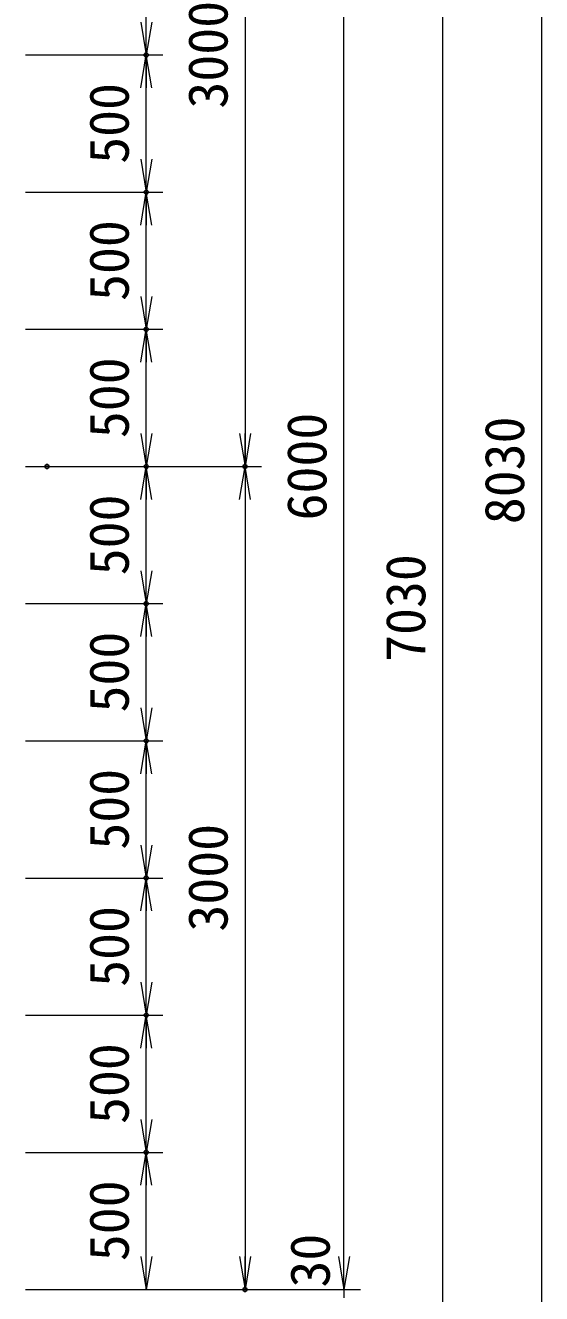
# Model space of a CAD drawing. Units: millimetres at full size. Extents: x -12600 to 12600, y -8910 to 8910.
# Drawn here: x -3630 to -1750, y -2853 to 1770 of the extents above; entities that cross this region are included whole.
import ezdxf
from ezdxf.enums import TextEntityAlignment as Align

# ---------------------------------------------------------------- set-up
doc = ezdxf.new("R2010")
doc.units = ezdxf.units.MM
doc.header["$LTSCALE"] = 30
doc.header["$PDMODE"] = 32
doc.header["$PDSIZE"] = 15
doc.layers.add('0-2_0', color=7, linetype='Continuous', lineweight=18)
doc.layers.add('0-5_D-STR-DIM', color=7, linetype='Continuous', lineweight=13)
doc.layers.add('0-6_Defpoints', color=253, linetype='Continuous')
doc.styles.add('ＭＳ ゴシック', font='')
doc.styles.get('ＭＳ ゴシック').set_extended_font_data('MS Gothic')

# ---------------------------------------------------------------- blocks, each defined once
blk = doc.blocks.new('_Open')
at = {"layer": '0-2_0'}
blk.add_line((-30, 5), (0, 0), dxfattribs=at)
blk.add_lwpolyline([(-30, -5), (0, 0), (-30, 0)], dxfattribs=at)

msp = doc.modelspace()

# ---------------------------------------------------------------- linework, layer by layer
at = {"layer": '0-5_D-STR-DIM'}
for p, q in [((-1750.02, 4161.68), (-1750.02, -3868.32)), ((-2830.02, 3161.68), (-2830.02, 161.68)), ((-2470.02, -2838.32), (-2470.02, 3161.68)), ((-2110.02, -3868.32), (-2110.02, 3161.68)), ((-3190.02, 1661.68), (-3190.02, 2161.68)), ((-3630.02, 1661.68), (-3130.02, 1661.68)), ((-3630.02, 1661.68), (-3130.02, 1661.68)), ((-3190.02, 1161.68), (-3190.02, 1661.68)), ((-3630.02, 1161.68), (-3130.02, 1161.68)), ((-3630.02, 1161.68), (-3130.02, 1161.68)), ((-3190.02, 661.68), (-3190.02, 1161.68)), ((-3630.02, 661.68), (-3130.02, 661.68)), ((-3630.02, 661.68), (-3130.02, 661.68)), ((-3190.02, 161.68), (-3190.02, 661.68)), ((-3630.02, 161.68), (-3130.02, 161.68)), ((-3630.02, 161.68), (-3130.02, 161.68)), ((-3630.01, 161.68), (-2770.02, 161.68)), ((-3491.01, 161.68), (-2770.02, 161.68)), ((-3190.02, -338.32), (-3190.02, 161.68)), ((-2830.02, 161.68), (-2830.02, -2838.32)), ((-3630.02, -338.32), (-3130.02, -338.32)), ((-3630.02, -338.32), (-3130.02, -338.32)), ((-3190.02, -838.32), (-3190.02, -338.32)), ((-3630.02, -838.32), (-3130.02, -838.32)), ((-3630.02, -838.32), (-3130.02, -838.32)), ((-3190.02, -1338.32), (-3190.02, -838.32)), ((-3630.02, -1338.32), (-3130.02, -1338.32)), ((-3630.02, -1338.32), (-3130.02, -1338.32)), ((-3190.02, -1838.32), (-3190.02, -1338.32)), ((-3630.02, -1838.32), (-3130.02, -1838.32)), ((-3630.02, -1838.32), (-3130.02, -1838.32)), ((-3190.02, -2338.32), (-3190.02, -1838.32)), ((-3630.02, -2338.32), (-3130.02, -2338.32)), ((-3630.02, -2338.32), (-3130.02, -2338.32)), ((-3190.02, -2838.32), (-3190.02, -2338.32)), ((-2470.02, -2718.32), (-2470.02, -2598.32)), ((-3630.02, -2838.32), (-3130.02, -2838.32)), ((-3630.02, -2838.32), (-2410.02, -2838.32)), ((-3630.02, -2838.32), (-2410.02, -2838.32)), ((-3630.02, -2838.32), (-2770.02, -2838.32)), ((-2470.02, -2838.32), (-2470.02, -2868.32))]:
    msp.add_line(p, q, dxfattribs=at)
at = {"layer": '0-6_Defpoints'}
for p in [(-3190.02, 1661.68), (-3190.02, 1161.68), (-3190.02, 661.68), (-3551.01, 161.68), (-3190.02, 161.68), (-2830.02, 161.68), (-3190.02, -338.32), (-3190.02, -838.32), (-3190.02, -1338.32), (-3190.02, -1838.32), (-3190.02, -2338.32), (-2830.02, -2838.32)]:
    msp.add_point(p, dxfattribs=at)

# ---------------------------------------------------------------- block references
at = {"layer": '0-5_D-STR-DIM', "xscale": 4, "yscale": 4}
for p, rotation in [((-3190.02, 1661.68), 270), ((-3190.02, 1661.68), 90), ((-3190.02, 1161.68), 270), ((-3190.02, 1161.68), 90), ((-3190.02, 661.68), 270), ((-3190.02, 661.68), 90), ((-3190.02, 161.68), 270), ((-2830.02, 161.68), 270), ((-3190.02, 161.68), 90), ((-2830.02, 161.68), 90), ((-3190.02, -338.32), 270), ((-3190.02, -338.32), 90), ((-3190.02, -838.32), 270), ((-3190.02, -838.32), 90), ((-3190.02, -1338.32), 270), ((-3190.02, -1338.32), 90), ((-3190.02, -1838.32), 270), ((-3190.02, -1838.32), 90), ((-3190.02, -2338.32), 270), ((-3190.02, -2338.32), 90), ((-3190.02, -2838.32), 270), ((-2830.02, -2838.32), 270), ((-2470.02, -2838.32), 270), ((-2470.02, -2838.32), 270)]:
    msp.add_blockref('_Open', p, dxfattribs=dict(at, rotation=rotation))

# ---------------------------------------------------------------- texts
at = {"layer": '0-5_D-STR-DIM', "style": 'ＭＳ ゴシック'}
for s, p in [('3000', (-2850.27, 1466.25)), ('500', (-3210.27, 1265.02)), ('500', (-3210.27, 765.02)), ('500', (-3210.27, 265.02)), ('6000', (-2490.27, -34.88)), ('8030', (-1770.27, -48.73)), ('500', (-3210.27, -234.98)), ('7030', (-2130.27, -550.62)), ('500', (-3210.27, -734.98)), ('500', (-3210.27, -1234.98)), ('3000', (-2850.27, -1533.75)), ('500', (-3210.27, -1734.98)), ('500', (-3210.27, -2234.98)), ('500', (-3210.27, -2734.98)), ('30', (-2478.35, -2831.09))]:
    msp.add_text(s, height=144.3, rotation=90, dxfattribs=at).set_placement(p, align=Align.BOTTOM_LEFT)

doc.saveas('drawing.dxf')
